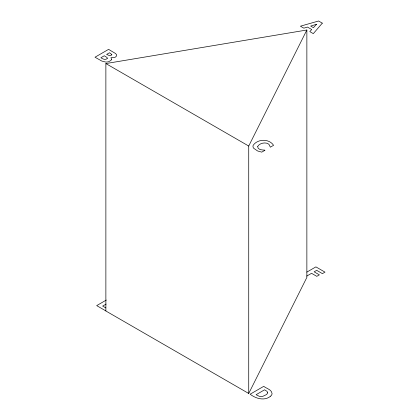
<?xml version="1.0" encoding="UTF-8"?>
<svg xmlns="http://www.w3.org/2000/svg" width="420" height="420" viewBox="0 0 420 420"><rect width="100%" height="100%" fill="white"/><g stroke="black" fill="none" stroke-linecap="round" stroke-linejoin="round"><path stroke-width="0.63" d="M248.729 393.472L248.729 146.039L306.863 29.998L105.871 63.562L105.871 311L248.729 393.472L306.863 277.431L306.863 29.998M106.307 300.058L96.684 305.613L105.871 310.916M106.097 304.096L102.669 306.075L105.83 307.897M306.842 272.113L315.898 266.884L324.991 272.134L322.403 273.63L316.701 270.338L314.139 271.819L319.384 274.848L316.79 276.344L311.546 273.315L306.768 276.071M105.871 63.562L248.729 146.039M257.712 146.381C257.371 149.788 262.238 150.029 264.647 150.113L264.957 150.292L261.765 152.135L257.623 150.974L253.706 148.302A8.164 4.715 0 0 1 253.213 145.241C257.686 138.768 269.236 138.537 273.578 145.315L270.338 147.184L269.099 144.601A5.381 3.108 0 0 0 266.527 143.147C263.366 142.49 259.486 143.577 257.712 146.381M111.479 59.372L111.085 60.254L108.985 61.572A5.129 2.961 0 0 1 105.572 62.024L101.798 61.058L95.009 57.209L108.591 49.366L115.542 53.513L116.508 54.621A3.696 2.131 0 0 1 116.114 56.422C115.369 58.684 109.242 56.416 111.274 58.469L111.479 59.372M111.836 54.548L111.242 55.335L109.783 55.745L106.617 54.422L109.494 52.763L111.836 54.548M267.666 392.837L266.695 394.469L262.857 396.317A4.788 2.761 0 0 1 259.046 396.197L256.09 394.706L264.59 389.797L267.057 391.403L267.666 392.837M107.315 58.296C105.714 60.506 102.606 58.947 100.889 57.729L104.291 55.766L107.084 57.545L107.315 58.296M322.308 23.147L313.31 33.642L309.803 31.61L311.724 29.521L307.456 27.059L303.833 28.166L300.416 26.192L318.586 21L322.308 23.147M316.533 24.281L313.441 27.668L310.669 26.066L316.533 24.281M270.69 396.118C264.647 401.252 255.785 398.664 250.131 394.202L263.713 386.358C266.422 388.558 271.719 389.44 272.081 393.587A8.941 5.161 0 0 1 270.69 396.118"/></g></svg>
